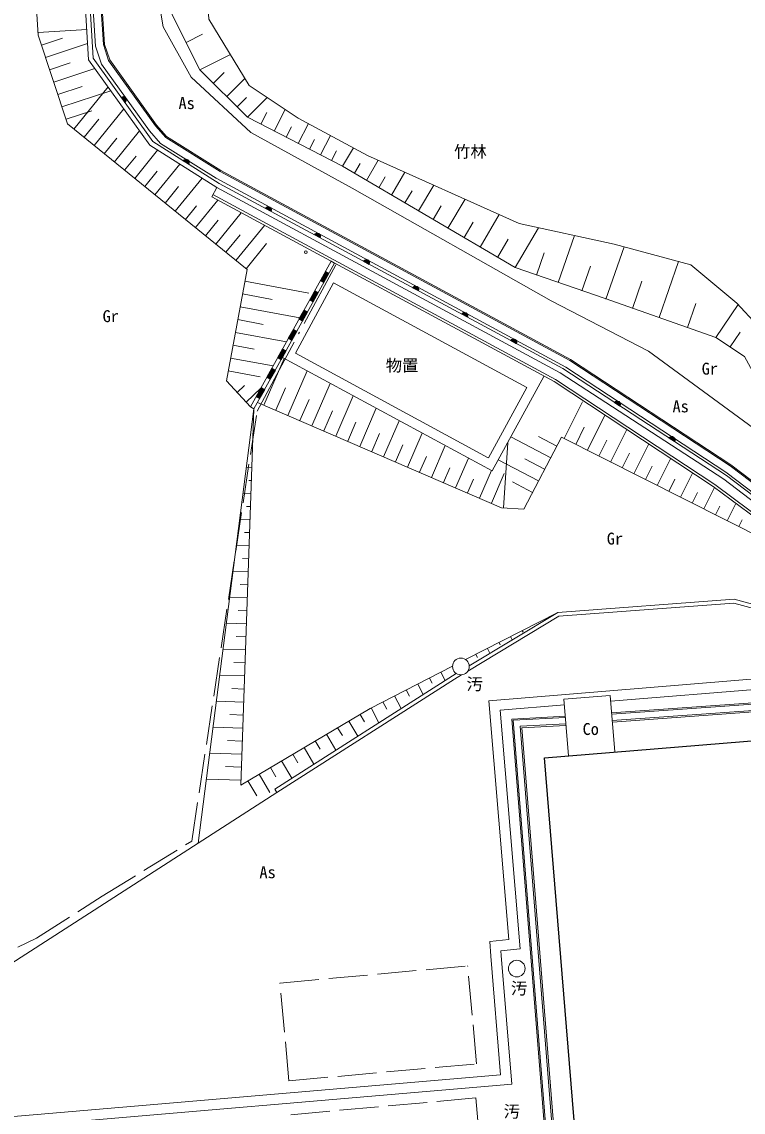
# Model space of a CAD drawing. Units: millimetres, scale not verified. Extents: x -29071210 to -28860960, y -117775216 to -117329466.
# Drawn here: x -28993184 to -28965522, y -117418305 to -117376499 of the extents above; entities that cross this region are included whole.
import ezdxf
from ezdxf.enums import TextEntityAlignment as Align

# ---------------------------------------------------------------- set-up
doc = ezdxf.new("R2010")
doc.units = ezdxf.units.MM
doc.header["$LTSCALE"] = 250
doc.linetypes.add('DASHED', pattern=[7.5, 6, -1.5])
doc.linetypes.add('LONG_DASHED_DOTTED', pattern=[15.25, 12, -1.5, 0.25, -1.5])
doc.layers.add('H29-S-SUV', color=8, linetype='Continuous', lineweight=13)
doc.styles.add('ＭＳ ゴシック', font='')
doc.styles.get('ＭＳ ゴシック').set_extended_font_data('MS Gothic')

msp = doc.modelspace()

# ---------------------------------------------------------------- hatches: boundary and pattern name
at = {"layer": 'H29-S-SUV'}
for points in [[(-28989227.2, -117379593.5, 0.41421), (-28989198.4, -117379419, 0.41421), (-28989372.8, -117379390.2)], [(-28986991, -117381827.9, -0.41422), (-28986818.5, -117381789.1, -0.41422), (-28986779.7, -117381961.6)], [(-28983624.3, -117383771.4, 0.41421), (-28983675, -117383602, 0.41421), (-28983844.4, -117383652.8)], [(-28981742.3, -117384785.6, 0.41422), (-28981793.1, -117384616.3, 0.41422), (-28981962.4, -117384667)], [(-28979860.3, -117385799.8, 0.41421), (-28979911.1, -117385630.5, 0.41421), (-28980080.5, -117385681.2)], [(-28981410, -117386143.4), (-28981603.5, -117386493.5), (-28981734.8, -117386420.9), (-28981541.3, -117386070.9)], [(-28981820.1, -117386885.2), (-28982013.7, -117387235.3), (-28982145, -117387162.7), (-28981951.4, -117386812.7)], [(-28977978.3, -117386814.1, 0.41422), (-28978029.1, -117386644.7, 0.41422), (-28978198.5, -117386695.4)], [(-28982230.3, -117387627), (-28982423.8, -117387977.1), (-28982555.1, -117387904.5), (-28982361.6, -117387554.5)], [(-28976096.4, -117387828.3, 0.99999), (-28976316.5, -117387709.6)], [(-28982640.4, -117388368.8), (-28982834, -117388718.9), (-28982965.2, -117388646.3), (-28982771.7, -117388296.2)], [(-28974214.4, -117388842.5, 0.99999), (-28974434.5, -117388723.9)], [(-28983050.6, -117389110.6), (-28983244.1, -117389460.7), (-28983375.4, -117389388.1), (-28983181.8, -117389038)], [(-28983460.7, -117389852.4), (-28983654.3, -117390202.5), (-28983785.5, -117390129.9), (-28983592, -117389779.8)], [(-28983870.9, -117390594.2), (-28984064.4, -117390944.3), (-28984195.7, -117390871.7), (-28984002.1, -117390521.6)], [(-28970245.8, -117391230.5, 0.41421), (-28970282.2, -117391057.5, 0.41421), (-28970455.2, -117391093.9)], [(-28968153.9, -117392595.3, 1), (-28968363.3, -117392458.7)]]:
    msp.add_hatch(color=256, dxfattribs=at).paths.add_polyline_path(points)

# ---------------------------------------------------------------- linework, layer by layer
for p, q in [((-28992822, -117372669), (-28992556, -117377012)), ((-28992562.2, -117376910.5), (-28990691.8, -117376795.9)), ((-28992556, -117377012), (-28991429, -117380414)), ((-28992430.8, -117377390.1), (-28991623.9, -117377122.8)), ((-28992273.5, -117377864.7), (-28990659.7, -117377330.1)), ((-28986883.8, -117377287.5), (-28986254.7, -117376971.7)), ((-28986355.1, -117378340.8), (-28985186.3, -117377754.2)), ((-28992116.3, -117378339.3), (-28991327.4, -117378078)), ((-28991959.1, -117378814), (-28990381.2, -117378291.3)), ((-28985839.6, -117378854.7), (-28985429.4, -117378443.2)), ((-28991801.8, -117379288.6), (-28990865.3, -117378978.3)), ((-28991184.8, -117380612.1), (-28989875.5, -117378997.5)), ((-28985324.2, -117379368.5), (-28984632.2, -117378674.3)), ((-28991644.6, -117379763.2), (-28989771.5, -117379142.7)), ((-28984927.7, -117379763.7), (-28984566, -117379400.8)), ((-28984531.3, -117380158.9), (-28983776.2, -117379401.5)), ((-28990408.1, -117381241.9), (-28989271.7, -117379840.6)), ((-28983506.3, -117380687.3), (-28983079.9, -117379860.2)), ((-28991487.3, -117380237.9), (-28990500.7, -117379911)), ((-28990796.4, -117380927), (-28990228.2, -117380226.3)), ((-28984018.8, -117380423.1), (-28983791.5, -117379982.1)), ((-28991429, -117380414), (-28984548, -117385994)), ((-28989631.3, -117381871.8), (-28988667.9, -117380683.8)), ((-28983043.9, -117380925.7), (-28982838.9, -117380528.1)), ((-28982581.5, -117381164.1), (-28982188, -117380400.9)), ((-28990019.7, -117381556.8), (-28989538, -117380962.8)), ((-28982154.1, -117381384.5), (-28981959.4, -117381007)), ((-28981726.6, -117381604.9), (-28981341.6, -117380858.1)), ((-28988854.6, -117382501.6), (-28987975.7, -117381417.8)), ((-28981306.6, -117381821.4), (-28981116.2, -117381452.1)), ((-28980886.5, -117382038), (-28980470.1, -117381328.9)), ((-28989243, -117382186.7), (-28988803.5, -117381644.8)), ((-28988077.9, -117383131.5), (-28987124.9, -117381956.2)), ((-28980427.3, -117382307.7), (-28980210, -117381937.7)), ((-28979968.1, -117382577.4), (-28979515.5, -117381806.7)), ((-28988466.3, -117382816.6), (-28987989.8, -117382228.9)), ((-28979011.1, -117383139.4), (-28978496.8, -117382263.7)), ((-28987301.2, -117383761.3), (-28986274.1, -117382494.7)), ((-28979489.6, -117382858.4), (-28979247.9, -117382446.8)), ((-28977972, -117383749.6), (-28977390.8, -117382759.9)), ((-28987689.6, -117383446.4), (-28987176, -117382813.1)), ((-28985901.8, -117383214.3), (-28985707.3, -117382853.4)), ((-28972767.1, -117390292.7), (-28985901.8, -117383214.3)), ((-28972715.8, -117390206.7), (-28985854.4, -117383126.3)), ((-28978491.5, -117383444.5), (-28978217.7, -117382978.2)), ((-28986912.9, -117384076.3), (-28986486.1, -117383550)), ((-28986524.5, -117384391.2), (-28985671, -117383338.7)), ((-28977407, -117384081.4), (-28977098.2, -117383555.6)), ((-28976841.9, -117384413.3), (-28976187.9, -117383299.6)), ((-28985747.8, -117385021.1), (-28984775.1, -117383821.5)), ((-28975610.8, -117385136.2), (-28974877.5, -117383887.6)), ((-28986136.1, -117384706.1), (-28985649.8, -117384106.4)), ((-28984971.1, -117385650.9), (-28983879.1, -117384304.4)), ((-28976226.4, -117384774.8), (-28975879.5, -117384184.2)), ((-28974267.7, -117385925), (-28973368.1, -117384393.3)), ((-28985359.4, -117385336), (-28984813.4, -117384662.7)), ((-28974939.2, -117385530.6), (-28974531, -117384835.5)), ((-28972622.3, -117386495.6), (-28971996.8, -117384691.8)), ((-28984582.7, -117385965.8), (-28983795.4, -117384995)), ((-28970784.2, -117387133.1), (-28970088.5, -117385127)), ((-28981324.7, -117385679.1), (-28984412.3, -117391263.4)), ((-28981193.4, -117385751.7), (-28981324.7, -117385679.1)), ((-28973445, -117386210.3), (-28973149.3, -117385357.8)), ((-28968744.5, -117387840.4), (-28967999.2, -117385691.2)), ((-28984548, -117385994), (-28985339, -117390268)), ((-28981193.4, -117385751.7), (-28984281, -117391336)), ((-28971703.3, -117386814.4), (-28971372.9, -117385861.9)), ((-28984630.9, -117386441.7), (-28982172.6, -117386896.7)), ((-28982693, -117389198), (-28981233.3, -117386511.5)), ((-28981233.3, -117386511.5), (-28973816.4, -117390514.3)), ((-28969764.3, -117387486.8), (-28969404.1, -117386447.9)), ((-28984721.8, -117386933.3), (-28983577.5, -117387145.1)), ((-28967654.5, -117388218.4), (-28967335.4, -117387298.1)), ((-28966564.5, -117388596.4), (-28965717.7, -117387340.4)), ((-28984812.8, -117387425), (-28982524.2, -117387848.6)), ((-28984903.8, -117387916.7), (-28983923.6, -117388098.1)), ((-28984994.8, -117388408.3), (-28983034.3, -117388771.1)), ((-28966020.9, -117388963), (-28965641.8, -117388400.7)), ((-28985085.8, -117388900), (-28984269.6, -117389051)), ((-28985176.8, -117389391.6), (-28983544.4, -117389693.7)), ((-28983899, -117391195.1), (-28983126.6, -117389405.3)), ((-28983193.5, -117389369.2), (-28975150.4, -117393716.4)), ((-28975298, -117393216), (-28982693, -117389198)), ((-28985267.8, -117389883.3), (-28984038.7, -117390110.7)), ((-28982980.8, -117391591.3), (-28982243.5, -117389882.7)), ((-28985339, -117390268), (-28984410.2, -117391259.7)), ((-28975150.4, -117393716.4), (-28973166.1, -117390098.1)), ((-28966672, -117394316), (-28972767.1, -117390292.7)), ((-28966614.5, -117394234.1), (-28972715.8, -117390206.7)), ((-28984922.9, -117390712.3), (-28984641.1, -117390448.4)), ((-28984581.1, -117391077.2), (-28984017.5, -117390549.4)), ((-28983439.9, -117391393.2), (-28983071.2, -117390538.9)), ((-28982062.6, -117391987.5), (-28981360.3, -117390360)), ((-28975287.4, -117393221.8), (-28973816.4, -117390514.3)), ((-28984144.5, -117391089.1), (-28974785, -117395128)), ((-28982521.7, -117391789.4), (-28982170.6, -117390975.6)), ((-28981144.5, -117392383.7), (-28980477.2, -117390837.3)), ((-28972391.2, -117392475.8), (-28971679.2, -117391063.8)), ((-28984281, -117391336), (-28986418.3, -117407985)), ((-28984281, -117391336), (-28984782, -117405764)), ((-28984281, -117391336), (-28984412.3, -117391263.4)), ((-28984281, -117391336), (-28984410.2, -117391259.7)), ((-28981603.6, -117392185.6), (-28981269.9, -117391412.4)), ((-28980226.3, -117392779.9), (-28979594, -117391314.6)), ((-28980685.4, -117392581.8), (-28980369.3, -117391849.2)), ((-28979308.2, -117393176.1), (-28978710.9, -117391792)), ((-28971498.3, -117392926), (-28970835.6, -117391611.8)), ((-28979767.2, -117392978), (-28979468.6, -117392285.9)), ((-28978390, -117393572.3), (-28977827.7, -117392269.3)), ((-28972903.2, -117393213.6), (-28974434.2, -117392410.3)), ((-28973936, -117395182), (-28972490, -117392426)), ((-28972670.9, -117392770.8), (-28973371.1, -117392403.4)), ((-28972490, -117392426), (-28962346, -117397541)), ((-28971944.8, -117392700.9), (-28971613.4, -117392043.8)), ((-28970605.4, -117393376.3), (-28969992, -117392159.7)), ((-28978849.1, -117393374.2), (-28978567.9, -117392722.7)), ((-28977471.9, -117393968.5), (-28976944.6, -117392746.6)), ((-28974711.5, -117395132.7), (-28974552.8, -117392637.7)), ((-28971051.9, -117393151.2), (-28970745.1, -117392542.9)), ((-28969712.5, -117393826.5), (-28969148.3, -117392707.7)), ((-28977930.9, -117393770.4), (-28977667.3, -117393159.5)), ((-28976553.7, -117394364.8), (-28976061.4, -117393224)), ((-28973135.5, -117393656.3), (-28973901, -117393254.7)), ((-28970158.9, -117393601.4), (-28969876.9, -117393042)), ((-28968819.6, -117394276.8), (-28968304.7, -117393255.6)), ((-28984359.1, -117393584.6), (-28984568.7, -117393577.4)), ((-28977012.8, -117394166.7), (-28976766.6, -117393596.3)), ((-28973367.8, -117394099.1), (-28974915.1, -117393287.3)), ((-28969266, -117394051.6), (-28969008.6, -117393541.1)), ((-28984376.4, -117394084.3), (-28984481.3, -117394080.7)), ((-28976094.6, -117394562.9), (-28975866, -117394033)), ((-28975635.5, -117394761), (-28975178.3, -117393701.3)), ((-28975176.5, -117394959.1), (-28974681.2, -117393811.4)), ((-28968373.1, -117394501.9), (-28968140.3, -117394040.2)), ((-28967926.7, -117394727), (-28967461, -117393803.5)), ((-28973600.1, -117394541.8), (-28974373.8, -117394135.9)), ((-28967033.8, -117395177.2), (-28966619.3, -117394355.3)), ((-28962346, -117397541), (-28966672, -117394316)), ((-28962286.2, -117397460.8), (-28966614.5, -117394234.1)), ((-28984393.8, -117394584), (-28984696.6, -117394573.5)), ((-28967480.2, -117394952.1), (-28967273, -117394541.1)), ((-28984411.1, -117395083.7), (-28984562.5, -117395078.5)), ((-28974785, -117395128), (-28973936, -117395182)), ((-28966587.3, -117395402.4), (-28966419.6, -117395069.7)), ((-28966140.9, -117395627.5), (-28965805.3, -117394962.1)), ((-28984428.5, -117395583.4), (-28984824.5, -117395569.7)), ((-28965694.4, -117395852.6), (-28965566.1, -117395598.2)), ((-28984445.8, -117396083.1), (-28984643.8, -117396076.3)), ((-28984463.2, -117396582.8), (-28984952.4, -117396565.9)), ((-28984480.5, -117397082.5), (-28984725.1, -117397074)), ((-28984497.9, -117397582.2), (-28985080.2, -117397562)), ((-28984515.2, -117398081.9), (-28984806.4, -117398071.8)), ((-28984532.6, -117398581.6), (-28985208.1, -117398558.2)), ((-28965868.1, -117398632.4), (-28972632.8, -117399144.1)), ((-28963820.8, -117399201.5), (-28965868.1, -117398632.4)), ((-28984550, -117399081.3), (-28984887.7, -117399069.6)), ((-28965883, -117398784), (-28972586, -117399291)), ((-28963861, -117399346), (-28965883, -117398784)), ((-28976167.3, -117400951.2), (-28972632.8, -117399144.1)), ((-28972586, -117399291), (-28976079.3, -117401391.4)), ((-28972632.8, -117399144.1), (-28976028.4, -117401185.7)), ((-28984567.3, -117399581), (-28985336, -117399554.3)), ((-28973994.2, -117399840.2), (-28973962.5, -117399902.4)), ((-28984584.7, -117400080.7), (-28984969, -117400067.4)), ((-28974884.6, -117400295.4), (-28974837.2, -117400388.2)), ((-28974439.4, -117400067.8), (-28974375.9, -117400192.1)), ((-28984602, -117400580.4), (-28985463.9, -117400550.5)), ((-28975775, -117400750.7), (-28975711.9, -117400874.1)), ((-28975329.8, -117400523.1), (-28975234.9, -117400708.6)), ((-28984619.4, -117401080.1), (-28985050.3, -117401065.2)), ((-28979832, -117402825), (-28976666.9, -117401206.7)), ((-28984636.7, -117401579.8), (-28985591.8, -117401546.7)), ((-28976665, -117401568.5), (-28983487.7, -117405921.5)), ((-28977110.5, -117401433.5), (-28976948.9, -117401749.6)), ((-28976523.1, -117401483.2), (-28976665, -117401568.5)), ((-28976317.6, -117401534.7), (-28976586, -117401696)), ((-28975270.4, -117402527), (-28961047.6, -117401365.7)), ((-28976586, -117401696), (-28983407, -117406048)), ((-28978000.9, -117401888.8), (-28977795.8, -117402290)), ((-28977555.7, -117401661.2), (-28977453.2, -117401861.7)), ((-28970602.9, -117402547.2), (-28961412.9, -117401796.8)), ((-28984654.1, -117402079.5), (-28985131.6, -117402062.9)), ((-28978891.3, -117402344), (-28978642.7, -117402830.3)), ((-28978446.1, -117402116.4), (-28978321.8, -117402359.5)), ((-28970621, -117402326), (-28972394, -117402474)), ((-28970443.7, -117404492.8), (-28970621, -117402326)), ((-28970565.9, -117402998.8), (-28962357.3, -117402405.5)), ((-28970561.9, -117403048.7), (-28962353.7, -117402455.4)), ((-28984671.4, -117402579.2), (-28985719.6, -117402542.8)), ((-28984782, -117405764), (-28979832, -117402825)), ((-28979781.6, -117402799.3), (-28979489.5, -117403370.6)), ((-28979336.5, -117402571.6), (-28979190.4, -117402857.3)), ((-28974511, -117411685), (-28975270.4, -117402527)), ((-28974838.7, -117402893), (-28972376.2, -117402692)), ((-28972216.9, -117404637.9), (-28972394, -117402474)), ((-28970542.3, -117403287.9), (-28962336.4, -117402694.8)), ((-28970537.4, -117403347.7), (-28962331.3, -117402754.6)), ((-28984688.8, -117403078.9), (-28985212.9, -117403060.7)), ((-28980213.3, -117403051.4), (-28980041.1, -117403341.5)), ((-28974079.8, -117412044.7), (-28974838.7, -117402893)), ((-28974391, -117403232), (-28972339, -117403127)), ((-28973053, -117419941), (-28974391, -117403232)), ((-28974337.1, -117403279.3), (-28972335.9, -117403176.9)), ((-28973003.2, -117419937), (-28974337.1, -117403279.3)), ((-28984706.1, -117403578.6), (-28985847.5, -117403539)), ((-28981073.2, -117403561.9), (-28980892.7, -117403865.9)), ((-28980643.2, -117403306.7), (-28980298.7, -117403886.9)), ((-28974078.1, -117403506.4), (-28972321.1, -117403416.5)), ((-28972763.9, -117419917.9), (-28974078.1, -117403506.4)), ((-28974013.4, -117403563.1), (-28972317.4, -117403476.4)), ((-28972704.2, -117419912.1), (-28974013.4, -117403563.1)), ((-28972321.1, -117403416.5), (-28972316.9, -117403416.2)), ((-28972317.4, -117403476.4), (-28972312, -117403476)), ((-28984723.5, -117404078.3), (-28985294.2, -117404058.5)), ((-28981933, -117404072.5), (-28981744.4, -117404390.2)), ((-28981503.1, -117403817.2), (-28981142.2, -117404425.1)), ((-28984740.8, -117404578), (-28985975.4, -117404535.1)), ((-28982363, -117404327.7), (-28981985.6, -117404963.2)), ((-28983222.8, -117404838.3), (-28982829.1, -117405501.4)), ((-28982792.9, -117404583), (-28982596, -117404914.5)), ((-28984758.2, -117405077.7), (-28985375.5, -117405056.3)), ((-28984082.7, -117405348.8), (-28983667.4, -117406048.1)), ((-28983652.7, -117405093.5), (-28983445.1, -117405443.2)), ((-28984775.5, -117405577.4), (-28986103.3, -117405531.3)), ((-28984512.6, -117405604), (-28984173.5, -117406175.2)), ((-28993610, -117412611), (-28983407, -117406048)), ((-28983407, -117406048), (-28983487.7, -117405921.5)), ((-28975236, -117411756), (-28974511, -117411685)), ((-28975203, -117412325), (-28975236, -117411756)), ((-28974814.4, -117412116.6), (-28974079.8, -117412044.7)), ((-28974822, -117416869), (-28975203, -117412325)), ((-28974804, -117412296.7), (-28974814.4, -117412116.6)), ((-28974390, -117417233.6), (-28974804, -117412296.7)), ((-29002886, -117419265.2), (-28974822, -117416869)), ((-29002848.9, -117419663.5), (-28974390, -117417233.6))]:
    msp.add_line(p, q, dxfattribs=at)
at = {"layer": 'H29-S-SUV', "linetype": 'LONG_DASHED_DOTTED'}
msp.add_line((-28984165, -117391431), (-28981148.6, -117385812.3), dxfattribs=at)
at = {"layer": 'H29-S-SUV', "linetype": 'DASHED'}
for p, q in [((-28986670, -117407912), (-28984165, -117391431)), ((-28990097, -117410026), (-28986670, -117407912)), ((-28992620, -117411633), (-28990097, -117410026)), ((-29005184, -117417624), (-28992620, -117411633)), ((-28983284, -117413352), (-28976088, -117412698)), ((-28975743, -117416448), (-28976088, -117412698)), ((-28982939, -117417102), (-28983284, -117413352)), ((-28982939, -117417102), (-28975743, -117416448)), ((-28975772, -117417760), (-28982863, -117418401)), ((-28975772, -117417760), (-28975449, -117421410))]:
    msp.add_line(p, q, dxfattribs=at)
at = {"layer": 'H29-S-SUV', "lineweight": 25}
for p, q in [((-28973147, -117404714), (-28962312.9, -117403827.3)), ((-28970459, -117437559), (-28973147, -117404714))]:
    msp.add_line(p, q, dxfattribs=at)
at = {"layer": 'H29-S-SUV'}
for points in [[(-28969149.8, -117389132.7), (-28972889.6, -117387197.7), (-28980513.7, -117382883.1), (-28984406.3, -117380745.3), (-28986695.7, -117378617.7), (-28987768.4, -117376691.5), (-28988786.6, -117370659), (-28990256.1, -117363413.2), (-28991940.3, -117354700.2), (-28991869.9, -117353658.7)], [(-28972442.5, -117389797.4), (-28985616.3, -117382697.9), (-28988154.4, -117381091.6), (-28990445.6, -117377892.1), (-28990805.8, -117371892.9), (-28992461.9, -117364721.8), (-28994900.8, -117354279.5)], [(-28994777, -117354268.5), (-28993079.4, -117361631.5), (-28990734.3, -117371621.5), (-28990689.7, -117372242.8), (-28990353.7, -117377431.6), (-28990127.1, -117378121.4), (-28988291.7, -117380681.5), (-28987859.7, -117381160.7), (-28985727.6, -117382498.9), (-28972325.9, -117389740.8)], [(-28994518.7, -117354053.3), (-28992787.2, -117361563.5), (-28990436.7, -117371576.2), (-28990390.3, -117372222.4), (-28990056.7, -117377374.2), (-28989856.4, -117377984), (-28988057.6, -117380493), (-28987664.8, -117380928.7), (-28985576.3, -117382239.6), (-28972172, -117389482.9)], [(-28994475.6, -117354017.4), (-28992738.5, -117361552.2), (-28990387.1, -117371568.7), (-28990340.5, -117372219), (-28990007.2, -117377364.6), (-28989811.3, -117377961.1), (-28988018.6, -117380461.6), (-28987632.3, -117380890.1), (-28985551.1, -117382196.3), (-28972146.4, -117389439.9)], [(-28972534.5, -117389952.3), (-28985707.3, -117382853.4), (-28988280.4, -117381225), (-28990622.2, -117377954.7), (-28990984.6, -117371918.8), (-28992637.2, -117364762.5), (-28995055.6, -117354408.3)], [(-28952514.5, -117399534.3), (-28955148.3, -117397291.6), (-28956520.6, -117395869), (-28957344.7, -117394500.3), (-28958496.8, -117393680.1), (-28959922.6, -117393024.7), (-28962717.9, -117392645.5), (-28964420, -117391244.6), (-28965477.2, -117389329.5), (-28966564.5, -117388596.4), (-28970815.7, -117387101.6), (-28974267.7, -117385925), (-28980886.5, -117382038), (-28984531.3, -117380158.9), (-28986355.1, -117378340.8), (-28987412.6, -117376234.1), (-28987734.9, -117374381.7), (-28987137.9, -117372994.1)], [(-28986253.7, -117372850.6), (-28986006.7, -117376391.6), (-28984469.3, -117378944.9), (-28982582.6, -117380187.8), (-28979928.8, -117381621.2), (-28974110.6, -117384231.7), (-28970467.5, -117385024.6), (-28967527.2, -117385818.7), (-28965767.9, -117387285.4), (-28964199.9, -117388976.1), (-28962503.9, -117390858.2), (-28959787.1, -117391716.5), (-28956621.8, -117393404.7), (-28955308.7, -117395543), (-28953100.8, -117397839.7), (-28949073.9, -117398951.5), (-28945239.9, -117399264.9), (-28941944.7, -117402326.6), (-28933284.6, -117404133.9), (-28927518.8, -117407229.8)], [(-28972172, -117389482.9), (-28966018.6, -117393519.3), (-28956346.5, -117400855.8), (-28948402.4, -117405469.6), (-28942363.3, -117406478.2), (-28940510.5, -117406697), (-28933285.4, -117408069.2), (-28927274.4, -117409449.2)], [(-28972146.4, -117389439.9), (-28965989.7, -117393478.4), (-28956318.7, -117400814.1), (-28948385.2, -117405421.8), (-28942356.2, -117406428.7), (-28940502.9, -117406647.5), (-28933275.1, -117408020.3), (-28927257.8, -117409401.7)], [(-28922164.4, -117408057.3), (-28922736.9, -117408335.2), (-28930200.4, -117406659), (-28937389.1, -117405377.9), (-28944925.8, -117404043.2), (-28948228.9, -117403014.1), (-28950316.4, -117402021.7), (-28953997.8, -117399993.9), (-28954880.2, -117399512.2), (-28960960.5, -117395130.9), (-28969149.8, -117389132.7)], [(-28972442.5, -117389797.4), (-28966166.7, -117393891.8), (-28961080.9, -117397758.6), (-28956347.8, -117401335), (-28948546.7, -117405848.1), (-28945301.2, -117406499.8), (-28940815.5, -117407038.6), (-28933040.4, -117408534.2), (-28927590.9, -117409753.9)], [(-28972325.9, -117389740.8), (-28966191.8, -117393764.6), (-28956513.1, -117401106), (-28948505.8, -117405756.6), (-28942405.6, -117406775.4), (-28940556.1, -117406993.7), (-28933347, -117408363), (-28927373.6, -117409734.3)], [(-28927649.1, -117409925.4), (-28933077.1, -117408710.5), (-28940843.2, -117407216.6), (-28945329.7, -117406677.7), (-28948611.2, -117406018.8), (-28956447.5, -117401485.3), (-28961189.6, -117397902), (-28966270.5, -117394039.1), (-28972534.5, -117389952.3)]]:
    msp.add_lwpolyline(points, dxfattribs=at)
for points in [[(-28989227.2, -117379593.5, 0.41421), (-28989198.4, -117379419, 0.41421), (-28989372.8, -117379390.2)], [(-28986991, -117381827.9, -0.41422), (-28986818.5, -117381789.1, -0.41422), (-28986779.7, -117381961.6)], [(-28983624.3, -117383771.4, 0.41421), (-28983675, -117383602, 0.41421), (-28983844.4, -117383652.8)], [(-28981742.3, -117384785.6, 0.41422), (-28981793.1, -117384616.3, 0.41422), (-28981962.4, -117384667)], [(-28979860.3, -117385799.8, 0.41421), (-28979911.1, -117385630.5, 0.41421), (-28980080.5, -117385681.2)], [(-28977978.3, -117386814.1, 0.41422), (-28978029.1, -117386644.7, 0.41422), (-28978198.5, -117386695.4)], [(-28976096.4, -117387828.3, 0.99999), (-28976316.5, -117387709.6)], [(-28974214.4, -117388842.5, 0.99999), (-28974434.5, -117388723.9)], [(-28970245.8, -117391230.5, 0.41421), (-28970282.2, -117391057.5, 0.41421), (-28970455.2, -117391093.9)], [(-28968153.9, -117392595.3, 1), (-28968363.3, -117392458.7)]]:
    msp.add_lwpolyline(points, format="xyb", close=True, dxfattribs=at)
for points in [[(-28981410, -117386143.4), (-28981603.5, -117386493.5), (-28981734.8, -117386420.9), (-28981541.3, -117386070.9)], [(-28981820.1, -117386885.2), (-28982013.7, -117387235.3), (-28982145, -117387162.7), (-28981951.4, -117386812.7)], [(-28982230.3, -117387627), (-28982423.8, -117387977.1), (-28982555.1, -117387904.5), (-28982361.6, -117387554.5)], [(-28982640.4, -117388368.8), (-28982834, -117388718.9), (-28982965.2, -117388646.3), (-28982771.7, -117388296.2)], [(-28983050.6, -117389110.6), (-28983244.1, -117389460.7), (-28983375.4, -117389388.1), (-28983181.8, -117389038)], [(-28983460.7, -117389852.4), (-28983654.3, -117390202.5), (-28983785.5, -117390129.9), (-28983592, -117389779.8)], [(-28983870.9, -117390594.2), (-28984064.4, -117390944.3), (-28984195.7, -117390871.7), (-28984002.1, -117390521.6)]]:
    msp.add_lwpolyline(points, close=True, dxfattribs=at)
for centre, radius in [((-28982291, -117385332.2), 50), ((-28976347, -117401216), 320), ((-28974205, -117412800), 320)]:
    msp.add_circle(centre, radius, dxfattribs=at)

# ---------------------------------------------------------------- texts
at = {"layer": 'H29-S-SUV', "style": 'ＭＳ ゴシック'}
for s, p in [('As', (-28987175.1, -117379984.1)), ('竹林', (-28976607.8, -117381842.5)), ('Gr', (-28990086, -117388152)), ('物置', (-28979227.4, -117390043.9)), ('Gr', (-28967112.4, -117390165)), ('As', (-28968231.7, -117391611)), ('Gr', (-28970750.8, -117396680.3))]:
    msp.add_text(s, height=458.3, rotation=0.09, dxfattribs=at).set_placement(p, align=Align.BOTTOM_LEFT)
for s, p in [('汚', (-28975817.5, -117401888.2)), ('Co', (-28971367.7, -117403613.1)), ('As', (-28983760.1, -117409104)), ('汚', (-28974115.8, -117413555.5)), ('汚', (-28974393, -117418276.5))]:
    msp.add_text(s, height=458.2, dxfattribs=at).set_placement(p, align=Align.MIDDLE_CENTER)

doc.saveas('drawing.dxf')
